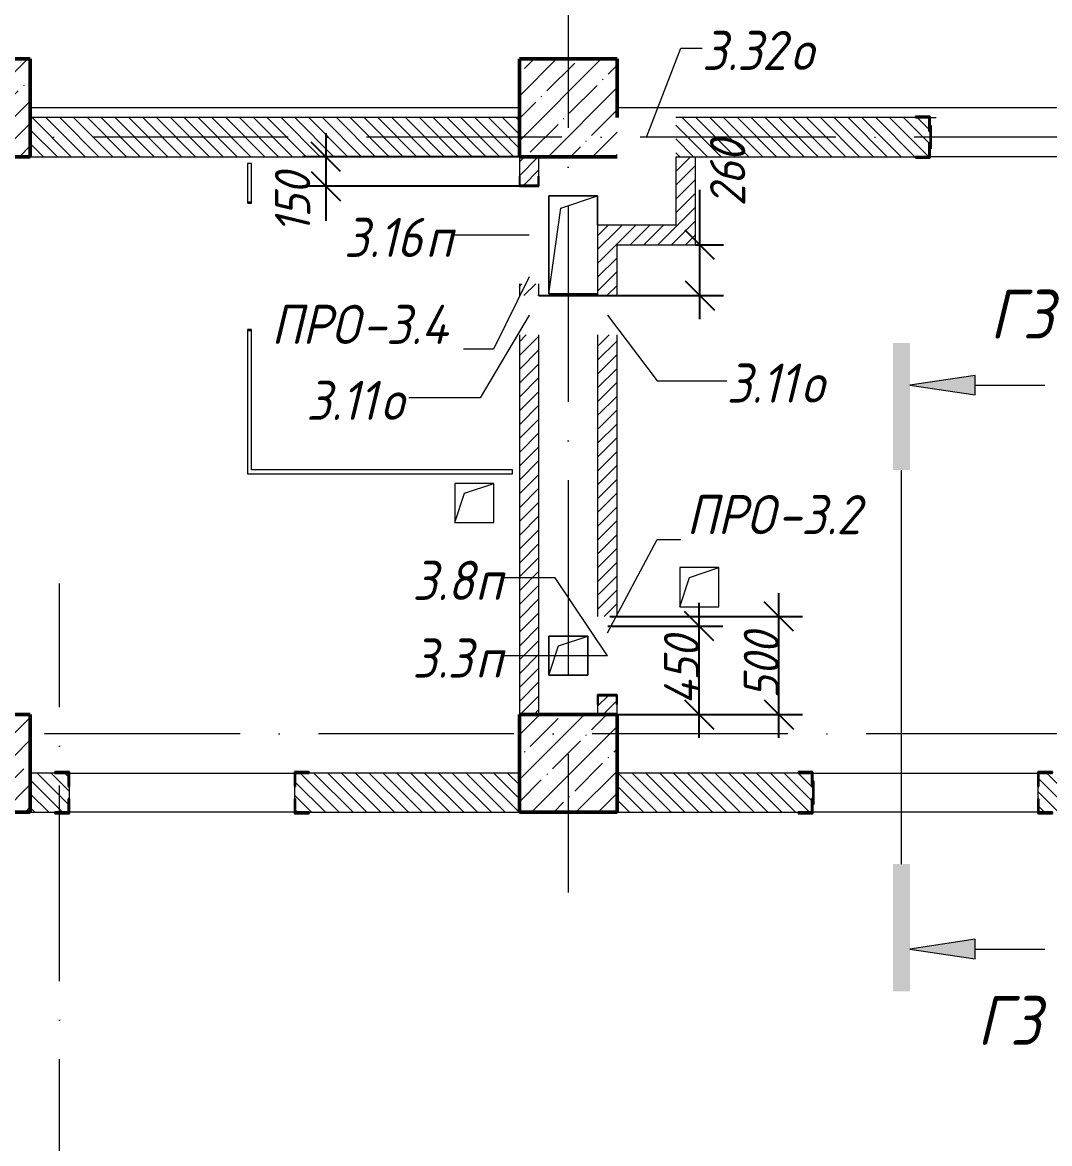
# Model space of a CAD drawing. Header units: millimetres. Extents: x -537608 to 253996, y -217170 to 186033.
# Drawn here: x -103725 to -98474, y 90472 to 96202 of the extents above; entities that cross this region are included whole.
import ezdxf

# ---------------------------------------------------------------- set-up
doc = ezdxf.new("R2010")
doc.units = ezdxf.units.MM
doc.linetypes.add('200_ШТРИХ_ш1п0_6_', pattern=[160, 100, -60])
doc.linetypes.add('50_200_ШТРИХ_1Т_ш5_п1_п1_', pattern=[1400, 1000, -200, 0, -200])
for name, color, linetype, lineweight in [('A-____-____-DIMS', 7, 'Continuous', 9), ('A-____-NOTE-TEXT', 7, 'Continuous', 9), ('A-____-NOTE-TEXT-1', 7, 'Continuous', 5), ('A-DOOR-OPNG-MCUT', 7, 'Continuous', 35), ('A-FLOR-____-OTLN', 7, 'Continuous', 9), ('A-GENM-____-IDEN', 7, 'Continuous', 9), ('A-GENM-____-MCUT', 7, 'Continuous', 25), ('A-GENM-____-OTLN', 7, 'Continuous', 9), ('A-GENM-____-OTLN-1', 7, 'Continuous', 25), ('A-GLAZ-____-IDEN', 7, 'Continuous', 9), ('A-WALL-____-MCUT-3', 7, 'Continuous', 9), ('A-WALL-____-PATT-1', 7, 'Continuous', 9), ('A-WALL-FNSH-MCUT-1', 7, 'Continuous', 9), ('I-WALL-____-OTLN', 7, 'Continuous', 9), ('S-COLS-____-MCUT', 7, 'Continuous', 50), ('S-COLS-____-OTLN', 7, 'Continuous', 9), ('S-GRID-____-OTLN-1', 7, '50_200_ШТРИХ_1Т_ш5_п1_п1_', 9)]:
    doc.layers.add(name, color=color, linetype=linetype, lineweight=lineweight)
for name, color, linetype, lineweight, true_color in [('A-DETL-GENF-OTLN-4', 9, '200_ШТРИХ_ш1п0_6_', 9, 0x808080), ('A-DETL-GENF-OTLN-5', 7, 'Continuous', 5, 0xc0c0c0), ('A-DOOR-____-OTLN-2', 7, 'Continuous', 9, 0xffffff)]:
    doc.layers.add(name, color=color, linetype=linetype, lineweight=lineweight, true_color=true_color)
doc.styles.add('ISOCPEUR_I', font='isocpeui.ttf', dxfattribs={"height": 300})
doc.styles.add('ISOCPEUR_I_10', font='isocpeui.ttf', dxfattribs={"width": 0.9, "height": 180})
doc.styles.add('ISOCPEUR_I_9', font='isocpeui.ttf', dxfattribs={"width": 0.9, "height": 250})
doc.dimstyles.new('ISO-1_8_0_9К_СРЕДНИЙ_Кладочные_3', dxfattribs={"dimscale": 304.8, "dimtxt": 179.276612, "dimasz": 0.492126, "dimexe": 0.393701, "dimexo": 0, "dimgap": 0, "dimtad": 1, "dimdec": 3, "dimrnd": 0.001, "dimdsep": 46, "dimtxsty": 'ISOCPEUR_I_10', "dimblk1": 'OBLIQUE', "dimblk2": 'OBLIQUE', "dimsah": 1, "dimcen": 0.09, "dimdle": 0.393701, "dimazin": 0, "dimtfac": 1, "dimtdec": 4, "dimtix": 1, "dimtmove": 0, "dimatfit": 3, "dimfxl": 1, "dimtvp": 1, "dimtolj": 1, "dimtzin": 0, "dimarcsym": 2})
doc.dimstyles.new('ISO-1_8_0_9К_СРЕДНИЙ_Кладочные_4', dxfattribs={"dimscale": 304.8, "dimtxt": 179.276612, "dimasz": 0.492126, "dimexe": 0.393701, "dimexo": 0, "dimgap": 0, "dimtad": 1, "dimdec": 3, "dimrnd": 0.001, "dimdsep": 46, "dimtxsty": 'ISOCPEUR_I_10', "dimblk1": 'OBLIQUE', "dimblk2": 'OBLIQUE', "dimsah": 1, "dimcen": 0.09, "dimdle": 0.393701, "dimazin": 0, "dimtfac": 1, "dimtdec": 4, "dimtix": 1, "dimtmove": 1, "dimatfit": 3, "dimfxl": 1, "dimtvp": 1, "dimtolj": 1, "dimtzin": 0, "dimarcsym": 2})
pattern_1 = [(135, (-178684.97, 83184.237), (-35.35534, -35.35534), [])]
pattern_2 = [(45, (-178684.97, 83184.237), (-35.35534, 35.35534), [])]

# ---------------------------------------------------------------- blocks, each defined once
blk = doc.blocks.new('BSC_Колонна _Прямоугольная - 500х500-V23-АР1_План отверстий 3 этажа в осях 1-64_А-ГГ')
at = {"layer": 'S-COLS-____-OTLN'}
h = blk.add_hatch(dxfattribs=at)
h.set_pattern_fill('FP_60', color=256, style=0, pattern_type=2)
h.set_pattern_definition([(45, (-77750, -12581.04), (-114.04925, 114.04925), []), (45, (-77635.95, -12581.04), (-114.04925, 114.04925), [201.613, -40.323, 3.353, -36.97])])
h.paths.add_polyline_path([(-250, -250), (250, -250), (250, 250), (-250, 250)], flags=0)
at = {"layer": 'S-COLS-____-MCUT'}
for p, q in [((250, 250), (-250, 250)), ((-250, 250), (-250, -250)), ((250, -50), (250, 250)), ((-250, -250), (250, -250))]:
    blk.add_line(p, q, dxfattribs=at)
blk = doc.blocks.new('DOR_ДУ_распашная__1Ст_Прямоугольная_ШЕР - Вн_650х2100h_Кабинки С_у-17949503-АР1_План отверстий 3 этажа в осях 1-64_А-ГГ')
at = {"layer": 'A-DOOR-OPNG-MCUT'}
for p, q in [((-325, 10), (-325, -10)), ((325, -10), (325, 10))]:
    blk.add_line(p, q, dxfattribs=at)
blk = doc.blocks.new('BSC_Колонна _Прямоугольная - 500х500-V154-АР1_План отверстий 3 этажа в осях 1-64_А-ГГ')
at = {"layer": 'S-COLS-____-OTLN'}
h = blk.add_hatch(dxfattribs=at)
h.set_pattern_fill('FP_177', color=256, style=0, pattern_type=2)
h.set_pattern_definition([(45, (-74750, -12581.04), (-114.04925, 114.04925), []), (45, (-74635.95, -12581.04), (-114.04925, 114.04925), [201.613, -40.323, 3.353, -36.97])])
h.paths.add_polyline_path([(-250, -250), (250, -250), (250, 250), (-250, 250)], flags=0)
at = {"layer": 'S-COLS-____-MCUT'}
for p, q in [((250, 250), (-250, 250)), ((-250, 250), (-250, -250)), ((250, -250), (250, 250)), ((-250, -250), (250, -250))]:
    blk.add_line(p, q, dxfattribs=at)
blk = doc.blocks.new('BSC_Колонна _Прямоугольная - 500х500-V158-АР1_План отверстий 3 этажа в осях 1-64_А-ГГ')
at = {"layer": 'S-COLS-____-OTLN'}
h = blk.add_hatch(dxfattribs=at)
h.set_pattern_fill('FP_182', color=256, style=0, pattern_type=2)
h.set_pattern_definition([(45, (-77750, -9231.04), (-114.04925, 114.04925), []), (45, (-77635.95, -9231.04), (-114.04925, 114.04925), [201.613, -40.323, 3.353, -36.97])])
h.paths.add_polyline_path([(-250, -250), (250, -250), (250, 250), (-250, 250)], flags=0)
at = {"layer": 'S-COLS-____-MCUT'}
for p, q in [((250, 250), (-250, 250)), ((-250, 250), (-250, -250)), ((250, -250), (250, 250)), ((-250, -250), (250, -250))]:
    blk.add_line(p, q, dxfattribs=at)
blk = doc.blocks.new('BSC_Колонна _Прямоугольная - 500х500-V159-АР1_План отверстий 3 этажа в осях 1-64_А-ГГ')
at = {"layer": 'S-COLS-____-OTLN'}
h = blk.add_hatch(dxfattribs=at)
h.set_pattern_fill('FP_183', color=256, style=0, pattern_type=2)
h.set_pattern_definition([(45, (-74750, -9231.04), (-114.04925, 114.04925), []), (45, (-74635.95, -9231.04), (-114.04925, 114.04925), [201.613, -40.323, 3.353, -36.97])])
h.paths.add_polyline_path([(-250, -250), (250, -250), (250, 250), (-250, 250), (-250, 103.3)], flags=0)
at = {"layer": 'S-COLS-____-MCUT'}
for p, q in [((250, 250), (-250, 250)), ((-250, 250), (-250, -250)), ((250, -250), (250, 250)), ((-250, -250), (250, -250))]:
    blk.add_line(p, q, dxfattribs=at)
blk = doc.blocks.new('154_Стойка_СКБ_Уголок - СМ-2180_200-28268025-АР1_План отверстий 3 этажа в осях 1-64_А-ГГ')
at = {"layer": 'A-GENM-____-MCUT'}
for p, q in [((125, 156), (125, 81)), ((200, 156), (125, 156)), ((131, 81), (131, 150)), ((131, 150), (200, 150)), ((200, 150), (200, 156)), ((125, 81), (131, 81)), ((131, 19), (125, 19)), ((125, 19), (125, -56)), ((131, -50), (131, 19)), ((125, -56), (200, -56)), ((200, -50), (131, -50)), ((200, -56), (200, -50))]:
    blk.add_line(p, q, dxfattribs=at)
blk = doc.blocks.new('Стойка_Влож_Полоса боковая - Полоса-V165-АР1_План отверстий 3 этажа в осях 1-64_А-ГГ')
at = {"layer": 'A-GENM-____-OTLN'}
for p, q in [((-5, 60), (0, 60)), ((-5, -60), (-5, 60)), ((0, -60), (-5, -60))]:
    blk.add_line(p, q, dxfattribs=at)
blk = doc.blocks.new('Фахверк_СКБ_Уголок - 200_3550_зеркало-28264001-АР1_План отверстий 3 этажа в осях 1-64_А-ГГ')
at = {"layer": 'A-GENM-____-MCUT'}
for p, q in [((200, 156), (125, 156)), ((125, 156), (125, 81)), ((131, 81), (131, 150)), ((131, 150), (200, 150)), ((200, 150), (200, 156)), ((125, 81), (131, 81)), ((131, 19), (125, 19)), ((125, 19), (125, -56)), ((131, -50), (131, 19)), ((125, -56), (200, -56)), ((200, -50), (131, -50)), ((200, -56), (200, -50))]:
    blk.add_line(p, q, dxfattribs=at)
blk = doc.blocks.new('154_Стойка_СКБ_Уголок - СМ-2480_200-28346303-АР1_План отверстий 3 этажа в осях 1-64_А-ГГ')
at = {"layer": 'A-GENM-____-MCUT'}
for p, q in [((125, 156), (125, 81)), ((200, 156), (125, 156)), ((131, 81), (131, 150)), ((131, 150), (200, 150)), ((200, 150), (200, 156)), ((125, 81), (131, 81)), ((131, 19), (125, 19)), ((125, 19), (125, -56)), ((131, -50), (131, 19)), ((125, -56), (200, -56)), ((200, -50), (131, -50)), ((200, -56), (200, -50))]:
    blk.add_line(p, q, dxfattribs=at)
blk = doc.blocks.new('Стойка_Влож_Полоса боковая - Полоса-28213942-АР1_План отверстий 3 этажа в осях 1-64_А-ГГ')
at = {"layer": 'A-GENM-____-OTLN'}
for p, q in [((-5, 60), (0, 60)), ((-5, -60), (-5, 60)), ((0, 31), (0, -31)), ((0, -60), (-5, -60))]:
    blk.add_line(p, q, dxfattribs=at)
blk = doc.blocks.new('154_Фахверк_СКБ_Швеллер - Тип_100_3960_зеркало-29769493-АР1_План отверстий 3 этажа в осях 1-64_А-ГГ')
at = {"layer": 'A-GENM-____-MCUT'}
for p, q in [((175, 50), (125, 50)), ((125, 50), (125, -50)), ((128, 47), (175, 47)), ((128, -47), (128, 47)), ((175, 47), (175, 50)), ((125, -50), (175, -50)), ((175, -47), (128, -47)), ((175, -50), (175, -47))]:
    blk.add_line(p, q, dxfattribs=at)
blk = doc.blocks.new('AR_Отверстие прямоугольное _в плите_ - AR_Отверстие прямоугольное _в плите_-30458127-АР1_План отверстий 3 этажа в осях 1-64_А-ГГ')
at = {"layer": 'A-GENM-____-OTLN'}
for p, q in [((100, 100), (-100, 100)), ((-100, 100), (-100, -100)), ((-50, 50), (100, 100)), ((100, -100), (100, 100)), ((-100, -100), (-50, 50)), ((-100, -100), (100, -100))]:
    blk.add_line(p, q, dxfattribs=at)
blk = doc.blocks.new('AR_Отверстие прямоугольное _в плите_ - AR_Отверстие прямоугольное _в плите_-30459207-АР1_План отверстий 3 этажа в осях 1-64_А-ГГ')
at = {"layer": 'A-GENM-____-OTLN'}
for p, q in [((100, 100), (-100, 100)), ((-100, 100), (-100, -100)), ((-50, 50), (100, 100)), ((100, -100), (100, 100)), ((-100, -100), (-50, 50)), ((-100, -100), (100, -100))]:
    blk.add_line(p, q, dxfattribs=at)
blk = doc.blocks.new('AR_Отверстие прямоугольное _в плите_ - AR_Отверстие прямоугольное _в плите_-30459229-АР1_План отверстий 3 этажа в осях 1-64_А-ГГ')
at = {"layer": 'A-GENM-____-OTLN'}
for p, q in [((125, 250), (-125, 250)), ((-125, 250), (-125, -250)), ((-62.5, 187.5), (125, 250)), ((125, 100), (125, 250)), ((-125, -250), (-62.5, 187.5)), ((-125, -250), (125, -250))]:
    blk.add_line(p, q, dxfattribs=at)
blk = doc.blocks.new('DET_L_Имитация разреза_ISO2-5 - Вправо-29858475-АР1_План отверстий 3 этажа в осях 1-64_А-ГГ')
at = {"layer": 'A-DETL-GENF-OTLN-5'}
blk.add_line((143.1, 0), (2156.9, 0), dxfattribs=at)
blk = doc.blocks.new('_Oblique')
at = {"color": 0, "linetype": 'ByBlock', "lineweight": -2}
blk.add_line((-0.5, -0.5), (0.5, 0.5), dxfattribs=at)
blk = doc.blocks.new('*D1186')
at = {"layer": 'A-____-____-DIMS', "color": 0, "lineweight": -2, "transparency": 16777216}
for p, q in [((-102173.9, 95635.3), (-102173.9, 95365.3)), ((-101185, 95515.3), (-102293.9, 95515.3)), ((-101103, 95365.3), (-102293.9, 95365.3)), ((-102173.9, 95365.3), (-102173.9, 95188.3))]:
    blk.add_line(p, q, dxfattribs=at)
at = {"layer": 'Defpoints', "color": 0, "transparency": 16777216}
for p in [(-101185, 95515.3), (-102173.9, 95365.3), (-101103, 95365.3)]:
    blk.add_point(p, dxfattribs=at)
at = {"layer": 'A-____-____-DIMS', "color": 0, "lineweight": -2, "transparency": 16777216, "xscale": 150, "yscale": 150, "zscale": 150}
for p, rotation in [((-102173.9, 95515.3), 90), ((-102173.9, 95365.3), 270)]:
    blk.add_blockref('_Oblique', p, dxfattribs=dict(at, rotation=rotation))
at = {"layer": 'A-____-____-DIMS', "color": 0, "transparency": 16777216, "insert": (-102434.2, 95124.2), "char_height": 180, "width": 368.207, "attachment_point": 1, "rotation": 90, "line_spacing_factor": 1.149209, "style": 'ISOCPEUR_I_10'}
blk.add_mtext('\\A1;150', dxfattribs=at)
blk = doc.blocks.new('*D1188')
at = {"layer": 'A-____-____-DIMS', "color": 0, "lineweight": -2, "transparency": 16777216}
for p, q in [((-99857.8, 92545.3), (-99857.8, 93285.3)), ((-100721.6, 93165.3), (-99737.8, 93165.3)), ((-100685, 92665.3), (-99737.8, 92665.3))]:
    blk.add_line(p, q, dxfattribs=at)
at = {"layer": 'Defpoints', "color": 0, "transparency": 16777216}
for p in [(-100721.6, 93165.3), (-99857.8, 93165.3), (-100685, 92665.3)]:
    blk.add_point(p, dxfattribs=at)
at = {"layer": 'A-____-____-DIMS', "color": 0, "lineweight": -2, "transparency": 16777216, "xscale": 150, "yscale": 150, "zscale": 150}
for p, rotation in [((-99857.8, 93165.3), 90), ((-99857.8, 92665.3), 270)]:
    blk.add_blockref('_Oblique', p, dxfattribs=dict(at, rotation=rotation))
at = {"layer": 'A-____-____-DIMS', "color": 0, "transparency": 16777216, "insert": (-99947.8, 92915.3), "char_height": 180, "width": 409.578, "attachment_point": 5, "rotation": 90, "style": 'ISOCPEUR_I_10'}
blk.add_mtext('\\A1;500', dxfattribs=at)
blk = doc.blocks.new('*D1189')
at = {"layer": 'A-____-____-DIMS', "color": 0, "lineweight": -2, "transparency": 16777216}
for p, q in [((-100265.6, 92545.3), (-100265.6, 93235.3)), ((-100731.9, 93115.3), (-100145.6, 93115.3)), ((-100685, 92665.3), (-100145.6, 92665.3))]:
    blk.add_line(p, q, dxfattribs=at)
at = {"layer": 'Defpoints', "color": 0, "transparency": 16777216}
for p in [(-100731.9, 93115.3), (-100265.6, 93115.3), (-100685, 92665.3)]:
    blk.add_point(p, dxfattribs=at)
at = {"layer": 'A-____-____-DIMS', "color": 0, "lineweight": -2, "transparency": 16777216, "xscale": 150, "yscale": 150, "zscale": 150}
for p, rotation in [((-100265.6, 93115.3), 90), ((-100265.6, 92665.3), 270)]:
    blk.add_blockref('_Oblique', p, dxfattribs=dict(at, rotation=rotation))
at = {"layer": 'A-____-____-DIMS', "color": 0, "transparency": 16777216, "insert": (-100355.6, 92890.3), "char_height": 180, "width": 426.127, "attachment_point": 5, "rotation": 90, "style": 'ISOCPEUR_I_10'}
blk.add_mtext('\\A1;450', dxfattribs=at)
blk = doc.blocks.new('*D1233')
at = {"layer": 'A-____-____-DIMS', "color": 0, "lineweight": -2, "transparency": 16777216}
for p, q in [((-100262.2, 95065.3), (-100262.2, 95346.5)), ((-100285, 95065.3), (-100142.2, 95065.3)), ((-100262.2, 94685.3), (-100262.2, 95065.3)), ((-101085, 94805.3), (-100142.2, 94805.3))]:
    blk.add_line(p, q, dxfattribs=at)
at = {"layer": 'Defpoints', "color": 0, "transparency": 16777216}
for p in [(-100285, 95065.3), (-100262.2, 95065.3), (-101085, 94805.3)]:
    blk.add_point(p, dxfattribs=at)
at = {"layer": 'A-____-____-DIMS', "color": 0, "lineweight": -2, "transparency": 16777216, "xscale": 150, "yscale": 150, "zscale": 150}
for p, rotation in [((-100262.2, 95065.3), 90), ((-100262.2, 94805.3), 270)]:
    blk.add_blockref('_Oblique', p, dxfattribs=dict(at, rotation=rotation))
at = {"layer": 'A-____-____-DIMS', "color": 0, "transparency": 16777216, "insert": (-100210.2, 95261.8), "char_height": 180, "width": 409.578, "attachment_point": 1, "rotation": 90, "line_spacing_factor": 1.149209, "style": 'ISOCPEUR_I_10'}
blk.add_mtext('\\A1;260', dxfattribs=at)

msp = doc.modelspace()

# ---------------------------------------------------------------- hatches: boundary and pattern name
at = {"layer": 'A-____-NOTE-TEXT-1'}
for points in [[(-99275.4594, 93913.7738), (-99188.7228, 93913.7738), (-99188.7228, 94563.7738), (-99275.4594, 94563.7738), (-99275.4594, 94238.6546)], [(-98855.0814, 94297.9257), (-98855.0814, 94397.9257), (-99188.7228, 94347.9257), (-99162.7542, 94344.034)], [(-99188.7228, 91249.9611), (-99188.7228, 91899.9611), (-99275.4594, 91899.9611), (-99275.4594, 91249.9611)], [(-98855.0814, 91415.8092), (-98855.0814, 91515.8092), (-99188.7228, 91465.8092), (-99162.7542, 91461.9175)]]:
    msp.add_hatch(color=256, dxfattribs=at).paths.add_polyline_path(points, flags=0)
at = {"layer": 'A-WALL-____-PATT-1'}
h = msp.add_hatch(dxfattribs=at)
h.set_pattern_fill('FP_6', color=256, style=0, pattern_type=2)
h.set_pattern_definition(pattern_1)
h.paths.add_polyline_path([(-101184.9702, 95515.2788), (-101184.9702, 95715.2788), (-103684.9702, 95715.2788), (-103684.9702, 95515.2788), (-102697.6827, 95515.2788)], flags=0)
h = msp.add_hatch(dxfattribs=at)
h.set_pattern_fill('FP_6', color=256, style=0, pattern_type=2)
h.set_pattern_definition(pattern_1)
h.paths.add_polyline_path([(-97878.9702, 95515.2788), (-95784.9702, 95515.2788), (-95784.9702, 95715.2788), (-97878.9702, 95715.2788), (-97878.9702, 95646.2788), (-97884.9702, 95646.2788), (-97884.9702, 95584.2788), (-97878.9702, 95584.2788), (-97878.9702, 95515.8502)], flags=0)
h.paths.add_polyline_path([(-99162.7542, 95515.2788), (-99090.9702, 95515.2788), (-99090.9702, 95584.2788), (-99084.9702, 95584.2788), (-99084.9702, 95646.2788), (-99090.9702, 95646.2788), (-99090.9702, 95715.2788), (-100384.9702, 95715.2788), (-100384.9702, 95515.2788)], flags=0)
h = msp.add_hatch(dxfattribs=at)
h.set_pattern_fill('FP_5', color=256, style=0, pattern_type=2)
h.set_pattern_definition(pattern_2)
h.paths.add_polyline_path([(-101184.9702, 92665.2788), (-101084.9702, 92665.2788), (-101084.9702, 94605.2788), (-101184.9702, 94605.2788), (-101184.9702, 94238.6546)], flags=0)
h.paths.add_polyline_path([(-101184.9702, 94805.2788), (-101084.9702, 94805.2788), (-101084.9702, 94865.2788), (-101184.9702, 94865.2788)], flags=0)
h.paths.add_polyline_path([(-101087.9702, 95368.2788), (-101087.9702, 95415.2788), (-101084.9702, 95415.2788), (-101084.9702, 95515.2788), (-101184.9702, 95515.2788), (-101184.9702, 95415.2788), (-101181.9702, 95415.2788), (-101181.9702, 95368.2788)], flags=0)
h = msp.add_hatch(dxfattribs=at)
h.set_pattern_fill('FP_5', color=256, style=0, pattern_type=2)
h.set_pattern_definition(pattern_2)
h.paths.add_polyline_path([(-100284.9702, 95065.2788), (-100284.9702, 95515.2788), (-100384.9702, 95515.2788), (-100384.9702, 95065.2788)], flags=0)
h = msp.add_hatch(dxfattribs=at)
h.set_pattern_fill('FP_5', color=256, style=0, pattern_type=2)
h.set_pattern_definition(pattern_2)
h.paths.add_polyline_path([(-100784.9702, 92665.2788), (-100684.9702, 92665.2788), (-100684.9702, 92715.2788), (-100687.9702, 92715.2788), (-100687.9702, 92762.2788), (-100781.9702, 92762.2788), (-100782.8869, 92715.2788), (-100784.9702, 92715.2788)], flags=0)
h.paths.add_polyline_path([(-100764.1369, 93165.2788), (-100684.9702, 93165.2788), (-100684.9702, 94605.2788), (-100784.9702, 94605.2788), (-100784.9702, 93165.2788)], flags=0)
h.paths.add_polyline_path([(-100695.8035, 94805.2788), (-100684.9702, 94805.2788), (-100684.9702, 95165.2788), (-100784.9702, 95165.2788), (-100784.9702, 94805.2788)], flags=0)
h = msp.add_hatch(dxfattribs=at)
h.set_pattern_fill('FP_5', color=256, style=0, pattern_type=2)
h.set_pattern_definition(pattern_2)
h.paths.add_polyline_path([(-100684.9702, 95065.2788), (-100384.9702, 95065.2788), (-100384.9702, 95165.2788), (-100684.9702, 95165.2788)], flags=0)
h = msp.add_hatch(dxfattribs=at)
h.set_pattern_fill('FP_6', color=256, style=0, pattern_type=2)
h.set_pattern_definition(pattern_1)
h.paths.add_polyline_path([(-102328.9702, 92165.2788), (-101184.9702, 92165.2788), (-101184.9702, 92365.2788), (-102328.9702, 92365.2788), (-102328.9702, 92296.2788), (-102334.9702, 92296.2788), (-102334.9702, 92234.2788), (-102328.9702, 92234.2788), (-102328.9702, 92166.3223)], flags=0)
h.paths.add_polyline_path([(-103684.9702, 92165.2788), (-103490.9702, 92165.2788), (-103490.9702, 92234.2788), (-103484.9702, 92234.2788), (-103484.9702, 92296.2788), (-103490.9702, 92296.2788), (-103490.9702, 92365.2788), (-103684.9702, 92365.2788), (-103684.9702, 92359.2788)], flags=0)
h = msp.add_hatch(dxfattribs=at)
h.set_pattern_fill('FP_6', color=256, style=0, pattern_type=2)
h.set_pattern_definition(pattern_1)
h.paths.add_polyline_path([(-89634.9702, 92165.2788), (-89634.9702, 92365.2788), (-91958.9702, 92364.7638), (-91958.9702, 92296.2788), (-91964.9702, 92296.2788), (-91964.9702, 92234.2788), (-91958.9702, 92234.2788), (-91958.9702, 92165.2788), (-90325.4327, 92165.2788)], flags=0)
h.paths.add_polyline_path([(-93860.3613, 92165.2788), (-93120.9702, 92165.2788), (-93120.9702, 92234.2788), (-93114.9702, 92234.2788), (-93114.9702, 92296.2788), (-93120.9702, 92296.2788), (-93120.9702, 92365.2788), (-98528.9702, 92365.2788), (-98528.9702, 92296.2788), (-98534.9702, 92296.2788), (-98534.9702, 92234.2788), (-98528.9702, 92234.2788), (-98528.9702, 92165.2788), (-95627.8256, 92165.2788)], flags=0)
h.paths.add_polyline_path([(-99759.9702, 92165.2788), (-99690.9702, 92165.2788), (-99690.9702, 92234.2788), (-99684.9702, 92234.2788), (-99684.9702, 92296.2788), (-99690.9702, 92296.2788), (-99690.9702, 92365.2788), (-100684.9702, 92365.2788), (-100684.9702, 92165.2788)], flags=0)

# ---------------------------------------------------------------- linework, layer by layer
at = {"layer": 'A-____-NOTE-TEXT'}
for p, q in [((-98855.0814, 94397.9257), (-99188.7228, 94347.9257)), ((-98855.0814, 94297.9257), (-98855.0814, 94397.9257)), ((-99188.7228, 94347.9257), (-98855.0814, 94297.9257)), ((-98855.0814, 94347.9257), (-98498.8314, 94347.9257)), ((-98855.0814, 91515.8092), (-99188.7228, 91465.8092)), ((-98855.0814, 91415.8092), (-98855.0814, 91515.8092)), ((-99188.7228, 91465.8092), (-98855.0814, 91415.8092)), ((-98855.0814, 91465.8092), (-98498.8314, 91465.8092))]:
    msp.add_line(p, q, dxfattribs=at)
at = {"layer": 'A-FLOR-____-OTLN'}
for p, q in [((-101184.9702, 95765.2788), (-103684.9702, 95765.2788)), ((-95784.9702, 95765.2788), (-100684.9702, 95765.2788)), ((-101034.9702, 95315.2788), (-100784.9702, 95315.2788)), ((-101034.9702, 94815.2788), (-101034.9702, 95315.2788)), ((-100784.9702, 95315.2788), (-100784.9702, 95165.2788)), ((-100784.9702, 94815.2788), (-101034.9702, 94815.2788)), ((-101034.9702, 93065.2788), (-100834.9702, 93065.2788)), ((-101034.9702, 92865.2788), (-101034.9702, 93065.2788)), ((-100834.9702, 93065.2788), (-100834.9702, 92865.2788)), ((-100834.9702, 92865.2788), (-101034.9702, 92865.2788))]:
    msp.add_line(p, q, dxfattribs=at)
at = {"layer": 'A-GENM-____-IDEN'}
for p, q in [((-101134.9702, 94901.7206), (-101317.3136, 94531.1683)), ((-101317.3136, 94531.1683), (-101470.2809, 94531.1683)), ((-100734.9702, 93081.6745), (-100480.7159, 93558.9215)), ((-100480.7159, 93558.9215), (-100359.9449, 93558.9215))]:
    msp.add_line(p, q, dxfattribs=at)
at = {"layer": 'A-GLAZ-____-IDEN'}
for p, q in [((-100534.9702, 95615.2788), (-100360.0235, 96070.8488)), ((-100360.0235, 96070.8488), (-100250.7768, 96070.8488)), ((-101134.9702, 95115.2788), (-101521.8126, 95115.2788)), ((-101134.9702, 94705.2788), (-101384.75, 94282.4783)), ((-100734.9702, 94705.2788), (-100480.4328, 94370.6953)), ((-100480.4328, 94370.6953), (-100125.0953, 94370.6953)), ((-101384.75, 94282.4783), (-101749.5255, 94282.4783)), ((-101001.2853, 93362.353), (-101267.6003, 93362.353)), ((-100734.9702, 92965.2788), (-101001.2853, 93362.353)), ((-100734.9702, 92965.2788), (-101267.6003, 92965.2788))]:
    msp.add_line(p, q, dxfattribs=at)
at = {"layer": 'A-WALL-____-MCUT-3'}
for p, q in [((-101184.9702, 95715.2788), (-103684.9702, 95715.2788)), ((-99159.9702, 95715.2788), (-100384.9702, 95715.2788)), ((-103684.9702, 95515.2788), (-101184.9702, 95515.2788)), ((-100384.9702, 95515.2788), (-99159.9702, 95515.2788)), ((-103559.9702, 92365.2788), (-103684.9702, 92365.2788)), ((-101184.9702, 92365.2788), (-102259.9702, 92365.2788)), ((-99759.9702, 92365.2788), (-100684.9702, 92365.2788)), ((-103484.9702, 92234.2788), (-103484.9702, 92296.2788)), ((-102334.9702, 92296.2788), (-102334.9702, 92234.2788)), ((-99684.9702, 92234.2788), (-99684.9702, 92296.2788)), ((-98534.9702, 92296.2788), (-98534.9702, 92234.2788)), ((-103684.9702, 92165.2788), (-103559.9702, 92165.2788)), ((-102259.9702, 92165.2788), (-101184.9702, 92165.2788)), ((-100684.9702, 92165.2788), (-99759.9702, 92165.2788))]:
    msp.add_line(p, q, dxfattribs=at)
at = {"layer": 'A-WALL-FNSH-MCUT-1'}
for p, q in [((-102554.9702, 95480.2788), (-102574.9702, 95480.2788)), ((-102574.9702, 95480.2788), (-102574.9702, 95280.2788)), ((-102554.9702, 95280.2788), (-102554.9702, 95480.2788)), ((-101184.9702, 95515.2788), (-101184.9702, 95415.2788)), ((-101084.9702, 95415.2788), (-101084.9702, 95515.2788)), ((-100384.9702, 95515.2788), (-100384.9702, 95515.2788)), ((-100384.9702, 95515.2788), (-100384.9702, 95165.2788)), ((-100284.9702, 95065.2788), (-100284.9702, 95515.2788)), ((-100784.9702, 95165.2788), (-100784.9702, 94805.2788)), ((-100384.9702, 95165.2788), (-100784.9702, 95165.2788)), ((-100684.9702, 94805.2788), (-100684.9702, 95065.2788)), ((-100684.9702, 95065.2788), (-100284.9702, 95065.2788)), ((-101184.9702, 94865.2788), (-101184.9702, 94805.2788)), ((-101084.9702, 94805.2788), (-101084.9702, 94865.2788)), ((-102574.9702, 94630.2788), (-102574.9702, 93895.2788)), ((-102554.9702, 93915.2788), (-102554.9702, 94630.2788)), ((-101184.9702, 94605.2788), (-101184.9702, 92665.2788)), ((-101084.9702, 92665.2788), (-101084.9702, 94605.2788)), ((-100784.9702, 94605.2788), (-100784.9702, 93165.2788)), ((-100684.9702, 93165.2788), (-100684.9702, 94605.2788)), ((-102574.9702, 93895.2788), (-101219.9702, 93895.2788)), ((-101219.9702, 93915.2788), (-102554.9702, 93915.2788)), ((-101219.9702, 93895.2788), (-101219.9702, 93915.2788)), ((-100784.9702, 92715.2788), (-100784.9702, 92665.2788)), ((-100684.9702, 92665.2788), (-100684.9702, 92715.2788))]:
    msp.add_line(p, q, dxfattribs=at)
at = {"layer": 'I-WALL-____-OTLN'}
for p, q in [((-99084.9702, 95715.2788), (-99054.9702, 95715.2788)), ((-97884.9702, 95515.2788), (-99084.9702, 95515.2788)), ((-103484.9702, 92365.2788), (-102334.9702, 92365.2788)), ((-99684.9702, 92365.2788), (-98534.9702, 92365.2788)), ((-102334.9702, 92165.2788), (-103484.9702, 92165.2788)), ((-98534.9702, 92165.2788), (-99684.9702, 92165.2788))]:
    msp.add_line(p, q, dxfattribs=at)
at = {"layer": 'S-GRID-____-OTLN-1'}
for p, q in [((-100934.9702, 133065.1964), (-100934.9702, 91754.1365)), ((-88366.1829, 95615.2788), (-111358.1997, 95615.2788)), ((-103534.9702, 78701.6305), (-103534.9702, 93334.7762)), ((-74610.5636, 92565.2788), (-183114.8259, 92565.2788))]:
    msp.add_line(p, q, dxfattribs=at)

# ---------------------------------------------------------------- block references
at = {"layer": 'A-DETL-GENF-OTLN-4', "rotation": 90.00000000000072}
msp.add_blockref('DET_L_Имитация разреза_ISO2-5 - Вправо-29858475-АР1_План отверстий 3 этажа в осях 1-64_А-ГГ', (-99232.0911, 91756.8675), dxfattribs=at)
at = {"layer": 'A-DOOR-____-OTLN-2', "rotation": 90}
msp.add_blockref('DOR_ДУ_распашная__1Ст_Прямоугольная_ШЕР - Вн_650х2100h_Кабинки С_у-17949503-АР1_План отверстий 3 этажа в осях 1-64_А-ГГ', (-102564.9702, 94955.2788), dxfattribs=at)
at = {"layer": 'A-GENM-____-OTLN', "rotation": 180}
for name, p in [('Стойка_Влож_Полоса боковая - Полоса-28213942-АР1_План отверстий 3 этажа в осях 1-64_А-ГГ', (-99084.9702, 95615.2788)), ('Стойка_Влож_Полоса боковая - Полоса-V165-АР1_План отверстий 3 этажа в осях 1-64_А-ГГ', (-99684.9702, 92265.2788))]:
    msp.add_blockref(name, p, dxfattribs=at)
at = {"layer": 'A-GENM-____-OTLN'}
for name, p in [('AR_Отверстие прямоугольное _в плите_ - AR_Отверстие прямоугольное _в плите_-30459229-АР1_План отверстий 3 этажа в осях 1-64_А-ГГ', (-100909.9702, 95065.2788)), ('AR_Отверстие прямоугольное _в плите_ - AR_Отверстие прямоугольное _в плите_-30459207-АР1_План отверстий 3 этажа в осях 1-64_А-ГГ', (-101414.6294, 93745.0504)), ('AR_Отверстие прямоугольное _в плите_ - AR_Отверстие прямоугольное _в плите_-30459207-АР1_План отверстий 3 этажа в осях 1-64_А-ГГ', (-100265.3109, 93315.2788)), ('AR_Отверстие прямоугольное _в плите_ - AR_Отверстие прямоугольное _в плите_-30458127-АР1_План отверстий 3 этажа в осях 1-64_А-ГГ', (-100934.9702, 92965.2788))]:
    msp.add_blockref(name, p, dxfattribs=at)
at = {"layer": 'A-GENM-____-OTLN-1'}
for name, p, rotation in [('154_Стойка_СКБ_Уголок - СМ-2480_200-28346303-АР1_План отверстий 3 этажа в осях 1-64_А-ГГ', (-98959.9702, 95665.2788), 180), ('154_Фахверк_СКБ_Швеллер - Тип_100_3960_зеркало-29769493-АР1_План отверстий 3 этажа в осях 1-64_А-ГГ', (-101134.9702, 95240.2788), 89.99999999999984), ('154_Фахверк_СКБ_Швеллер - Тип_100_3960_зеркало-29769493-АР1_План отверстий 3 этажа в осях 1-64_А-ГГ', (-100734.9702, 92890.2788), 269.9999999999998), ('Фахверк_СКБ_Уголок - 200_3550_зеркало-28264001-АР1_План отверстий 3 этажа в осях 1-64_А-ГГ', (-103359.9702, 92315.2788), 180), ('154_Стойка_СКБ_Уголок - СМ-2180_200-28268025-АР1_План отверстий 3 этажа в осях 1-64_А-ГГ', (-99559.9702, 92315.2788), 180)]:
    msp.add_blockref(name, p, dxfattribs=dict(at, rotation=rotation))
for p in [(-102459.9702, 92215.2788), (-98659.9702, 92215.2788)]:
    msp.add_blockref('154_Стойка_СКБ_Уголок - СМ-2180_200-28268025-АР1_План отверстий 3 этажа в осях 1-64_А-ГГ', p, dxfattribs=at)
at = {"layer": 'S-COLS-____-OTLN'}
for name, p in [('BSC_Колонна _Прямоугольная - 500х500-V154-АР1_План отверстий 3 этажа в осях 1-64_А-ГГ', (-103934.9702, 95765.2788)), ('BSC_Колонна _Прямоугольная - 500х500-V23-АР1_План отверстий 3 этажа в осях 1-64_А-ГГ', (-100934.9702, 95765.2788)), ('BSC_Колонна _Прямоугольная - 500х500-V159-АР1_План отверстий 3 этажа в осях 1-64_А-ГГ', (-103934.9702, 92415.2788)), ('BSC_Колонна _Прямоугольная - 500х500-V158-АР1_План отверстий 3 этажа в осях 1-64_А-ГГ', (-100934.9702, 92415.2788))]:
    msp.add_blockref(name, p, dxfattribs=at)

# ---------------------------------------------------------------- texts
at = {"layer": 'A-____-NOTE-TEXT', "char_height": 250, "width": 202.02525, "attachment_point": 1, "style": 'ISOCPEUR_I'}
for s, insert in [('\\fISOCPEUR|b0|i1|c204|p34|;\\W.9;Г', (-98779.7007, 94835.934)), ('\\fISOCPEUR|b0|i1|c204|p34|;\\W.9;3', (-98613.0132, 94835.934)), ('\\fISOCPEUR|b0|i1|c204|p34|;\\W.9;Г', (-98844.4696, 91226.1077)), ('\\fISOCPEUR|b0|i1|c204|p34|;\\W.9;3', (-98677.7821, 91226.1077))]:
    msp.add_mtext(s, dxfattribs=dict(at, insert=insert))
at = {"layer": 'A-GENM-____-IDEN', "char_height": 200, "attachment_point": 1, "style": 'ISOCPEUR_I_9'}
for s, insert, width in [('ПРО', (-102452.8375, 94758.2844), 562.784625), ('-3.4', (-101988.4938, 94758.2844), 577.215), ('ПРО', (-100330.3516, 93786.0377), 562.784625), ('-3.2', (-99866.0078, 93786.0377), 548.35425)]:
    msp.add_mtext(s, dxfattribs=dict(at, insert=insert, width=width))
at = {"layer": 'A-GLAZ-____-IDEN', "char_height": 200, "attachment_point": 1, "style": 'ISOCPEUR_I_9'}
for s, insert, width in [('3.32', (-100250.7768, 96158.4634), 548.35425), ('\\fISOCPEUR|b0|i1|c204|p34|;\\W.9;о', (-99798.3393, 96158.4634), 158.734125), ('3.16', (-102081.2642, 95202.8934), 505.063125), ('\\fISOCPEUR|b0|i1|c204|p34|;\\W.9;п', (-101664.5454, 95202.8934), 158.734125), ('3.11', (-100125.0953, 94458.3098), 461.772), ('\\fISOCPEUR|b0|i1|c204|p34|;\\W.9;о', (-99744.0953, 94458.3098), 158.734125), ('3.11', (-102273.8842, 94370.0929), 461.772), ('\\fISOCPEUR|b0|i1|c204|p34|;\\W.9;о', (-101892.8842, 94370.0929), 158.734125), ('3.8', (-101731.6497, 93449.9676), 389.620125), ('\\fISOCPEUR|b0|i1|c204|p34|;\\W.9;п', (-101410.1809, 93449.9676), 158.734125), ('3.3', (-101731.6497, 93052.8934), 389.620125), ('\\fISOCPEUR|b0|i1|c204|p34|;\\W.9;п', (-101410.1809, 93052.8934), 158.734125)]:
    msp.add_mtext(s, dxfattribs=dict(at, insert=insert, width=width))

# ---------------------------------------------------------------- dimensions: what is measured, and where the dimension line sits
at = {"layer": 'A-____-____-DIMS'}
for base, p1, p2, override, picture, middle in [((-100262.219, 95065.2788), (-101084.9702, 94805.2788), (-100284.9702, 95065.2788), {"dimpost": '<>', "dimfxl": 841.189634}, '*D1233', (-100090.1554, 95346.5474)), ((-102173.9241, 95365.2788), (-101184.9702, 95515.2788), (-101102.9787, 95365.2788), {"dimpost": '<>', "dimfxl": 170.946183}, '*D1186', (-102314.2014, 95188.3484))]:
    dim = msp.add_linear_dim(base=base, p1=p1, p2=p2, angle=90, dimstyle='ISO-1_8_0_9К_СРЕДНИЙ_Кладочные_3', override=override, dxfattribs=at)
    dim.commit()
    dim.dimension.update_dxf_attribs({"geometry": picture, "text_midpoint": middle, "dimtype": 160, "text_rotation": 90})
for base, p2, override, picture, middle in [((-100265.6217, 93115.2788), (-100731.941, 93115.2788), {"dimpost": '<>', "dimfxl": 452.444757}, '*D1189', (-100355.6217, 92890.2788)), ((-99857.8145, 93165.2788), (-100721.5892, 93165.2788), {"dimpost": '<>', "dimfxl": 501.339158}, '*D1188', (-99947.8145, 92915.2788))]:
    dim = msp.add_linear_dim(base=base, p1=(-100684.9702, 92665.2788), p2=p2, angle=90, dimstyle='ISO-1_8_0_9К_СРЕДНИЙ_Кладочные_4', override=override, dxfattribs=at)
    dim.commit()
    dim.dimension.update_dxf_attribs({"geometry": picture, "text_midpoint": middle})

doc.saveas('drawing.dxf')
